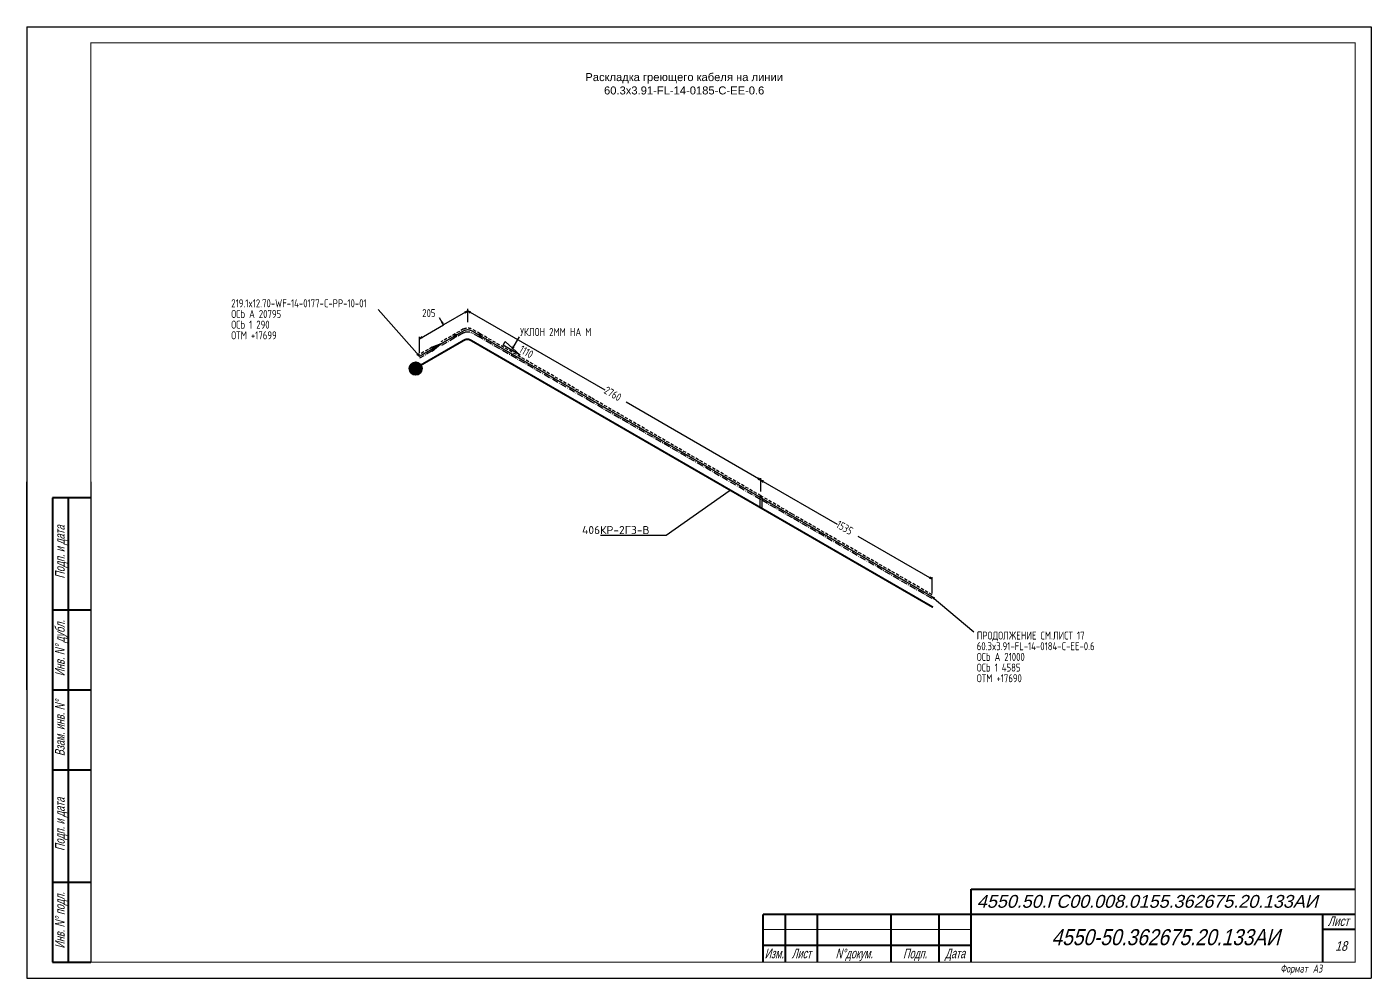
# Model space of a CAD drawing. Header units: millimetres. Extents: x 789 to 2531, y -2516 to 1713.
# Drawn here: x 1418.8 to 1838.8, y -247 to 50 of the extents above; entities that cross this region are included whole.
import ezdxf
from ezdxf import colors
from ezdxf.entities.mleader import LeaderData, LeaderLine
from ezdxf.enums import TextEntityAlignment as Align
from ezdxf.math import Vec2, Vec3

# ---------------------------------------------------------------- set-up
doc = ezdxf.new("R2010")
doc.units = ezdxf.units.MM
for name, pattern in [('GT110', [1.5, 1, -0.5]), ('GT111', [3, 2, -0.4, 0.2, -0.4]), ('HIDDEN', [0.375, 0.25, -0.125]), ('JIS_02_4.0', [5.5, 4, -1.5])]:
    doc.linetypes.add(name, pattern=pattern)
for name, color, linetype in [('GT_1', 7, 'Continuous'), ('RAMKA', 2, 'Continuous'), ('TRACE', 1, 'HIDDEN')]:
    doc.layers.add(name, color=color, linetype=linetype)
for name, color, linetype, lineweight in [('HT_Equipment', 1, 'Continuous', 35), ('Текст штампа', 7, 'Continuous', 0), ('Электрообогрев', 1, 'JIS_02_4.0', 30)]:
    doc.layers.add(name, color=color, linetype=linetype, lineweight=lineweight)
doc.styles.add('Aryal.cyr 3', font='arial.ttf', dxfattribs={"width": 0.666667, "oblique": 15, "height": 3})
doc.styles.add('ESKDU', font='eskd_u.shx')
doc.styles.add('HTX1', font='GOST2304A', dxfattribs={"width": 0.98})
doc.styles.add('Pentair Style 1', font='isocpeur.ttf')
doc.styles.get("Standard").update_dxf_attribs({"font": 'txt.shx'})

# ---------------------------------------------------------------- blocks, each defined once
blk = doc.blocks.new('GA_END-SEAL')
at = {"layer": 'HT_Equipment', "color": 7, "true_color": 0xffffff, "const_width": 200}
blk.add_lwpolyline([(-100, 0, 1), (100, 0, 1)], format="xyb", close=True, dxfattribs=at)
at = {"layer": 'HT_Equipment'}
blk.add_circle((0, 0), 200, dxfattribs=at)
at = {"layer": 'HT_Equipment', "style": 'Pentair Style 1'}
blk.add_text('ES', height=180, dxfattribs=at).set_placement((0, 0), align=Align.MIDDLE_CENTER)
blk = doc.blocks.new('_Dot')
at = {"color": 0, "linetype": 'ByBlock', "lineweight": -2}
blk.add_line((-0.5, 0), (-1, 0), dxfattribs=at)
at = {"color": 0, "linetype": 'ByBlock', "const_width": 0.5}
blk.add_lwpolyline([(-0.25, 0, 1), (0.25, 0, 1)], format="xyb", close=True, dxfattribs=at)

msp = doc.modelspace()

# ---------------------------------------------------------------- linework, layer by layer
at = {"linetype": 'Continuous'}
for p, q in [((1418.84, 50), (1418.84, -247)), ((1418.84, 50), (1838.84, 50)), ((1838.84, 50), (1838.84, -247)), ((1418.84, -247), (1838.84, -247))]:
    msp.add_line(p, q, dxfattribs=at)
at = {"color": 7}
for p, q in [((1418.84, -157), (1418.84, -92)), ((1438.84, -92), (1438.84, -242))]:
    msp.add_line(p, q, dxfattribs=at)
at = {"linetype": 'Continuous', "const_width": 0.3}
msp.add_lwpolyline([(1438.84, 45), (1833.84, 45), (1833.84, -242), (1438.84, -242)], close=True, dxfattribs=at)
at = {"layer": 'GT_1', "flags": 128}
for points in [[(1541.51, -52.83), (1528.55, -38.22)], [(1549.02, -43.02), (1547.77, -40.87)], [(1556.57, -38.67), (1549.02, -43.02)], [(1555.82, -39.32), (1556.57, -38.67), (1555.62, -39.02)], [(1556.57, -42.17), (1556.57, -38.07)], [(1556.57, -42.17), (1556.57, -38.07)], [(1557.52, -39.02), (1556.57, -38.67), (1557.32, -39.32)], [(1556.57, -38.67), (1599.42, -63.37)], [(1556.57, -42.17), (1556.57, -40.57)], [(1541.47, -47.37), (1549.02, -43.02)], [(1548.37, -42.27), (1549.02, -43.02), (1548.67, -42.07)], [(1552.67, -46.42), (1552.92, -46.57), (1552.67, -46.92), (1552.42, -46.87), (1552.42, -46.27), (1552.67, -45.92), (1552.92, -45.97), (1552.92, -46.57), (1552.47, -46.82), (1552.87, -46.12), (1552.67, -46.02), (1552.47, -46.32), (1552.67, -46.42)], [(1560.47, -46.42), (1560.72, -46.87), (1560.47, -46.92), (1560.22, -46.57), (1560.22, -45.97), (1560.47, -45.92), (1560.72, -46.27), (1560.72, -46.87), (1560.27, -46.62), (1560.67, -46.32), (1560.47, -46.02), (1560.27, -46.12), (1560.47, -46.42)], [(1542.22, -46.72), (1541.47, -47.37), (1542.42, -47.02)], [(1541.47, -51.87), (1541.47, -46.77)], [(1545.47, -50.57), (1545.47, -51.22), (1548.22, -48.97), (1545.47, -50.02), (1545.47, -51.12), (1547.97, -49.12), (1545.47, -50.07), (1545.47, -51.07), (1547.67, -49.27), (1545.47, -50.12), (1545.47, -50.97), (1547.42, -49.47), (1545.47, -50.22), (1545.47, -50.87), (1547.17, -49.57), (1545.47, -50.27), (1545.47, -50.82), (1546.87, -49.77), (1545.47, -50.37), (1545.47, -50.72), (1546.67, -49.87), (1545.47, -50.47), (1545.47, -50.67), (1546.37, -50.07), (1545.47, -50.52), (1545.47, -50.57), (1548.22, -48.97)], [(1572.97, -52.47), (1567.67, -49.37), (1568.27, -48.27), (1572.97, -52.47)], [(1570.47, -50.67), (1572.72, -46.77)], [(1570.82, -49.72), (1570.47, -50.67), (1571.12, -49.92)], [(1540.71, -52.21), (1541.51, -52.83), (1540.98, -51.98)], [(1648.17, -91.52), (1606.07, -67.22)], [(1647.22, -91.17), (1648.17, -91.52), (1647.42, -90.87)], [(1648.17, -95.02), (1648.17, -90.92)], [(1648.17, -95.02), (1648.17, -90.92)], [(1649.12, -91.87), (1648.17, -91.52), (1648.92, -92.17)], [(1648.17, -91.52), (1671.97, -105.27)], [(1648.17, -95.02), (1648.17, -93.42)], [(1648.47, -97.07), (1647.87, -96.67), (1647.87, -100.07)], [(1648.47, -97.07), (1648.47, -100.42), (1647.87, -100.07)], [(1701.67, -122.42), (1678.62, -109.12)], [(1700.72, -122.07), (1701.67, -122.42), (1700.92, -121.77)], [(1701.67, -126.92), (1701.67, -121.82)], [(1702.52, -128.42), (1701.67, -127.92), (1702.32, -128.67)], [(1701.67, -127.92), (1714.68, -138.89)]]:
    msp.add_lwpolyline(points, dxfattribs=at)
at = {"layer": 'GT_1', "linetype": 'GT110', "flags": 128}
for points in [[(1552.67, -45.82), (1548.22, -48.37)], [(1555.27, -44.32), (1552.67, -45.82)], [(1560.47, -45.82), (1557.87, -44.32)], [(1595.17, -65.82), (1560.47, -45.82)], [(1545.47, -49.97), (1541.47, -52.27)], [(1648.17, -96.42), (1595.17, -65.82)], [(1658.02, -102.12), (1648.17, -96.42)], [(1701.67, -127.32), (1658.02, -102.12)]]:
    msp.add_lwpolyline(points, dxfattribs=at)
at = {"layer": 'GT_1', "const_width": 0.4, "flags": 128}
for points in [[(1552.67, -46.42), (1555.27, -44.92)], [(1557.87, -44.92), (1560.47, -46.42)], [(1541.47, -52.87), (1545.47, -50.57)], [(1548.22, -48.97), (1552.67, -46.42)], [(1560.47, -46.42), (1595.17, -66.42)], [(1595.17, -66.42), (1648.17, -97.02)], [(1648.17, -97.02), (1658.02, -102.72)], [(1658.02, -102.72), (1701.67, -127.92)]]:
    msp.add_lwpolyline(points, dxfattribs=at)
at = {"layer": 'GT_1', "linetype": 'GT111', "flags": 128}
for points in [[(1555.27, -45.52), (1552.67, -47.02)], [(1560.47, -47.02), (1557.87, -45.52)], [(1552.67, -47.02), (1548.22, -49.57)], [(1595.17, -67.02), (1560.47, -47.02)], [(1545.47, -51.17), (1541.47, -53.47)], [(1648.17, -97.62), (1595.17, -67.02)], [(1658.02, -103.32), (1648.17, -97.62)], [(1701.67, -128.52), (1658.02, -103.32)]]:
    msp.add_lwpolyline(points, dxfattribs=at)
at = {"layer": 'GT_1', "const_width": 0.4, "flags": 128}
msp.add_lwpolyline([(1555.27, -44.92, -0.267941), (1557.87, -44.92)], format="xyb", dxfattribs=at)
at = {"layer": 'GT_1', "linetype": 'GT110', "flags": 128}
msp.add_lwpolyline([(1555.27, -44.32, -0.267941), (1557.87, -44.32)], format="xyb", dxfattribs=at)
at = {"layer": 'GT_1', "linetype": 'GT111', "flags": 128}
msp.add_lwpolyline([(1555.27, -45.52, -0.267941), (1557.87, -45.52)], format="xyb", dxfattribs=at)
at = {"layer": 'RAMKA', "color": 7, "lineweight": 40}
for p, q in [((1438.84, -97), (1426.84, -97)), ((1426.84, -97), (1426.84, -242)), ((1431.84, -242), (1431.84, -97)), ((1426.84, -132), (1438.84, -132)), ((1426.84, -157), (1438.84, -157)), ((1426.84, -182), (1438.84, -182)), ((1426.84, -217), (1438.84, -217)), ((1426.84, -242), (1438.84, -242))]:
    msp.add_line(p, q, dxfattribs=at)
at = {"layer": 'RAMKA', "color": 0, "lineweight": 40}
for p, q in [((1713.84, -242), (1713.84, -219.28)), ((1713.84, -219.28), (1833.89, -219.28)), ((1833.84, -227.15), (1648.84, -227.15)), ((1648.84, -242), (1648.84, -227.15)), ((1655.87, -241.81), (1655.87, -227.15)), ((1665.87, -242), (1665.87, -227.15)), ((1688.87, -242), (1688.87, -227.15)), ((1703.87, -242), (1703.87, -227.15)), ((1823.77, -242), (1823.77, -227.15)), ((1833.84, -231.84), (1823.77, -231.84)), ((1713.84, -236.81), (1648.84, -236.81))]:
    msp.add_line(p, q, dxfattribs=at)
at = {"layer": 'RAMKA', "color": 0, "lineweight": 9}
msp.add_line((1713.84, -231.81), (1648.84, -231.81), dxfattribs=at)
at = {"layer": 'TRACE', "lineweight": 25, "ltscale": 7, "const_width": 0.6, "flags": 128}
msp.add_lwpolyline([(1701.95, -131.22), (1557.46, -47.8, 0.267949), (1555.46, -47.8), (1541.73, -55.72)], format="xyb", dxfattribs=at)

# ---------------------------------------------------------------- block references
at = {"xscale": 0.01, "yscale": 0.01, "zscale": 0.01}
msp.add_blockref('GA_END-SEAL', (1540.32, -56.68), dxfattribs=at)

# ---------------------------------------------------------------- texts
at = {"color": 0, "oblique": 10, "width": 0.7}
msp.add_text('Формат А3', height=2.5, dxfattribs=at).set_placement((1810.51, -245.28))
at = {"color": 7, "linetype": 'Continuous', "ltscale": 3, "insert": (1624.2, 32.23), "char_height": 2.5, "width": 99.0105, "attachment_point": 5, "style": 'ESKDU'}
msp.add_mtext('{\\fArial|b0|i0|c204|p34;\\C0;Раскладка греющего кабеля на линии \\P60.3x3.91-FL-14-0185-C-EE-0.6}', dxfattribs=at)
at = {"layer": 'GT_1', "style": 'HTX1', "width": 0.98}
for s, p in [('219.1x12.70-WF-14-0177-C-PP-10-01', (1482.7, -37.55)), ('ОСЬ A 20795', (1482.7, -40.88)), ('ОСЬ 1 290', (1482.7, -44.22)), ('205', (1542.37, -40.62)), ('ОТМ +17699', (1482.7, -47.55)), ('УКЛОН 2MM НА М', (1572.97, -46.52)), ('60.3x3.91-FL-14-0184-C-EE-0.6', (1715.62, -144.62)), ('ПРОДОЛЖЕНИЕ СМ.ЛИСТ 17', (1715.62, -141.29)), ('ОСЬ A 21000', (1715.62, -147.96)), ('ОСЬ 1 4585', (1715.62, -151.29)), ('ОТМ +17690', (1715.62, -154.62))]:
    msp.add_text(s, height=2.5, dxfattribs=at).set_placement(p)
for s, p in [('1110', (1572.4, -51.45)), ('2760', (1598.9, -64.25)), ('1535', (1671.45, -106.13))]:
    msp.add_text(s, height=2.5, rotation=330, dxfattribs=at).set_placement(p)
at = {"layer": 'RAMKA', "color": 7, "lineweight": 20, "style": 'Aryal.cyr 3', "oblique": 15, "width": 0.666667}
for s, p in [('Подп. и дата', (1429.15, -113.96)), ('Инв. N%%D дубл.', (1429.15, -143.98)), ('Взам. инв. N%%D', (1429.15, -168.98)), ('Подп. и дата', (1429.15, -198.98)), ('Инв. N%%D подл.', (1429.15, -228.98))]:
    msp.add_text(s, height=3, rotation=90, dxfattribs=at).set_placement(p, align=Align.MIDDLE_CENTER)
at = {"layer": 'RAMKA', "color": 0, "lineweight": 20, "style": 'Aryal.cyr 3', "oblique": 15, "width": 0.726944}
msp.add_text('Лист', height=3, dxfattribs=at).set_placement((1825.28, -230.72), (1831.9, -230.72), align=Align.FIT)
at = {"layer": 'RAMKA', "color": 0, "lineweight": 20, "style": 'Aryal.cyr 3', "oblique": 15, "width": 0.666667}
for s, p in [('Изм.', (1652.34, -239.31)), ('Лист', (1660.84, -239.31)), ('N%%Dдокум.', (1677.34, -239.31)), ('Подп.', (1696.34, -239.31)), ('Дата', (1708.84, -239.31))]:
    msp.add_text(s, height=3, dxfattribs=at).set_placement(p, align=Align.MIDDLE_CENTER)
at = {"layer": 'RAMKA', "color": 0, "lineweight": 20, "style": 'Aryal.cyr 3', "oblique": 15, "width": 0.8}
msp.add_text('18', height=3, dxfattribs=at).set_placement((1827.6, -238.47))
at = {"layer": 'Текст штампа', "color": 0, "lineweight": 20, "style": 'Aryal.cyr 3', "oblique": 15}
msp.add_text('4550.50.ГС00.008.0155.362675.20.133АИ', height=4, dxfattribs=at).set_placement((1768.89, -223.04), align=Align.MIDDLE_CENTER)
at = {"layer": 'Текст штампа', "color": 0, "lineweight": 20, "style": 'Aryal.cyr 3', "oblique": 15, "width": 0.85}
msp.add_text('4550-50.362675.20.133АИ', height=5, dxfattribs=at).set_placement((1774.62, -234.22), align=Align.MIDDLE_CENTER)

# ---------------------------------------------------------------- next in the draw order: leaders
at = {"layer": 'Электрообогрев', "linetype": 'Continuous', "lineweight": 25}
ml = msp.add_multileader_mtext('Standard', dxfattribs=at)
ml.set_content('406КР-2Г3-B', color=256)
ml.set_leader_properties()
ml.set_arrow_properties(name='DOT')
ml.build(insert=Vec2(0, 0))
ml.multileader.update_dxf_attribs({"has_dogleg": 0, "text_left_attachment_type": 6, "text_right_attachment_type": 6, "dogleg_length": 1, "arrow_head_size": 0.5})
ctx = ml.context
ctx.base_point, ctx.char_height, ctx.arrow_head_size, ctx.landing_gap_size, ctx.plane_origin = Vec3(1592.31, -108.85), 2.5, 0.5, 0, Vec3(1620.61, -145.9)
ctx.left_attachment, ctx.right_attachment = 6, 6
notes = []
notes.append((ctx, [(1, (1, 1, 0), (1619.06, -108.85), (-1, 0), 0.5, [(0, [(1638.71, -94.64)], 0, [])])]))
ctx.mtext.insert, ctx.mtext.flow_direction = Vec3(1592.31, -105.85), 5
ctx.mtext.has_bg_fill, ctx.mtext.bg_color, ctx.mtext.bg_scale_factor, ctx.mtext.bg_transparency, ctx.mtext.use_window_bg_color = 1, -1027028792, 1.5, 0, 1
for ctx, leaders in notes:
    for number, flags, end, landing, length, lines in leaders:
        leader = LeaderData()
        leader.index, (leader.has_last_leader_line, leader.has_dogleg_vector, leader.attachment_direction) = number, flags
        leader.last_leader_point, leader.dogleg_vector, leader.dogleg_length = Vec3(end), Vec3(landing), length
        for number, points, colour, breaks in lines:
            line = LeaderLine()
            line.index, line.vertices, line.color, line.breaks = number, Vec3.list(points), colors.encode_raw_color(colour), breaks
            leader.lines.append(line)
        ctx.leaders.append(leader)

doc.saveas('drawing.dxf')
